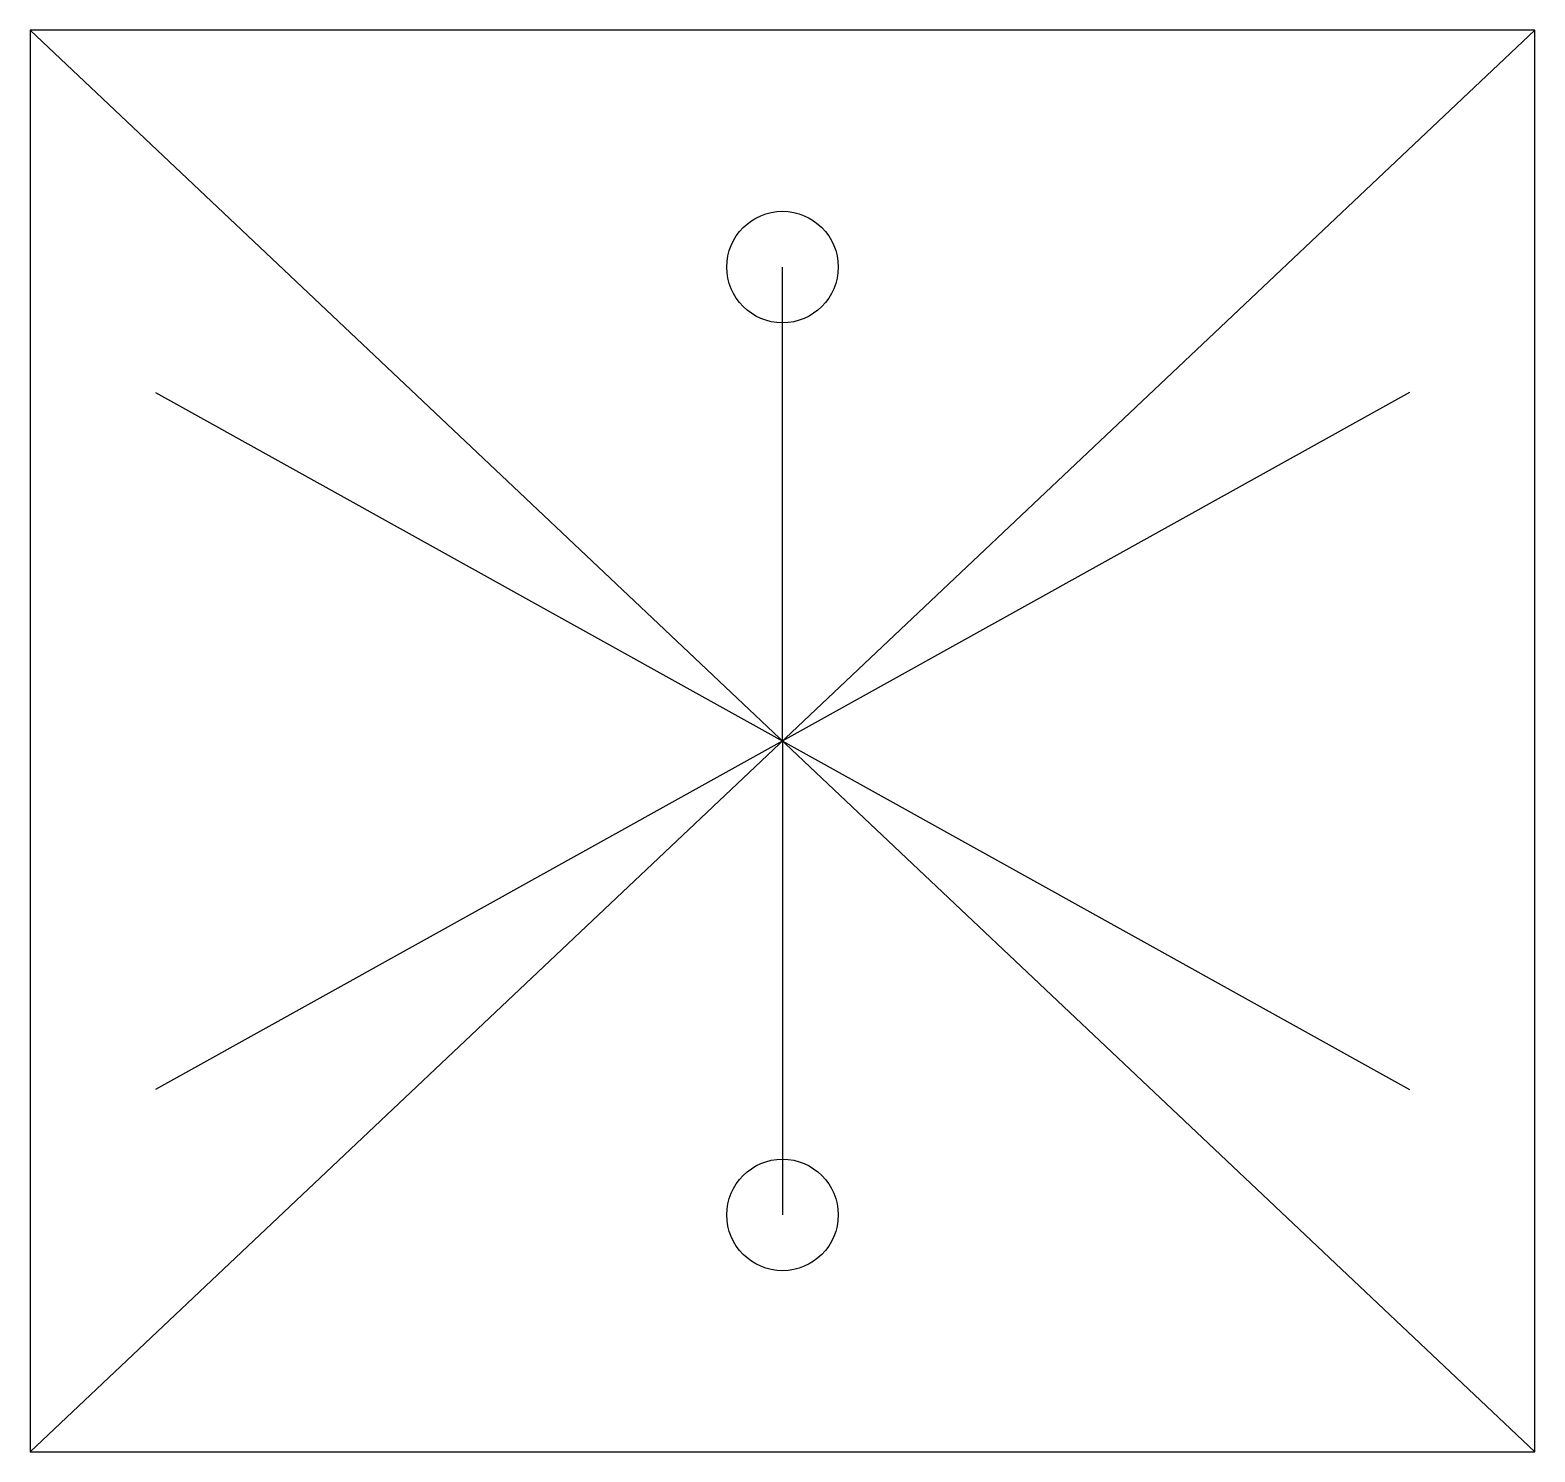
# Model space of a CAD drawing. Header units: millimetres. Extents: x -27 to 27, y -25.5 to 25.5.
import ezdxf

# ---------------------------------------------------------------- set-up
doc = ezdxf.new("R2010")
doc.units = ezdxf.units.MM
doc.layers.get('0').update_dxf_attribs({"linetype": 'CONTINUOUS'})

msp = doc.modelspace()

# ---------------------------------------------------------------- linework, layer by layer
for p, q in [((27, 25.5), (-27, -25.5)), ((-27, 25.5), (27, -25.5)), ((0, 0), (0, 17)), ((22.5, 12.5), (-22.5, -12.5)), ((-22.5, 12.5), (22.5, -12.5)), ((0, 0), (0, -17))]:
    msp.add_line(p, q)
msp.add_lwpolyline([(27, 25.5), (-27, 25.5), (-27, -25.5), (27, -25.5)], close=True)
for centre in [(0, 17), (0, -17)]:
    msp.add_circle(centre, 2)

doc.saveas('drawing.dxf')
